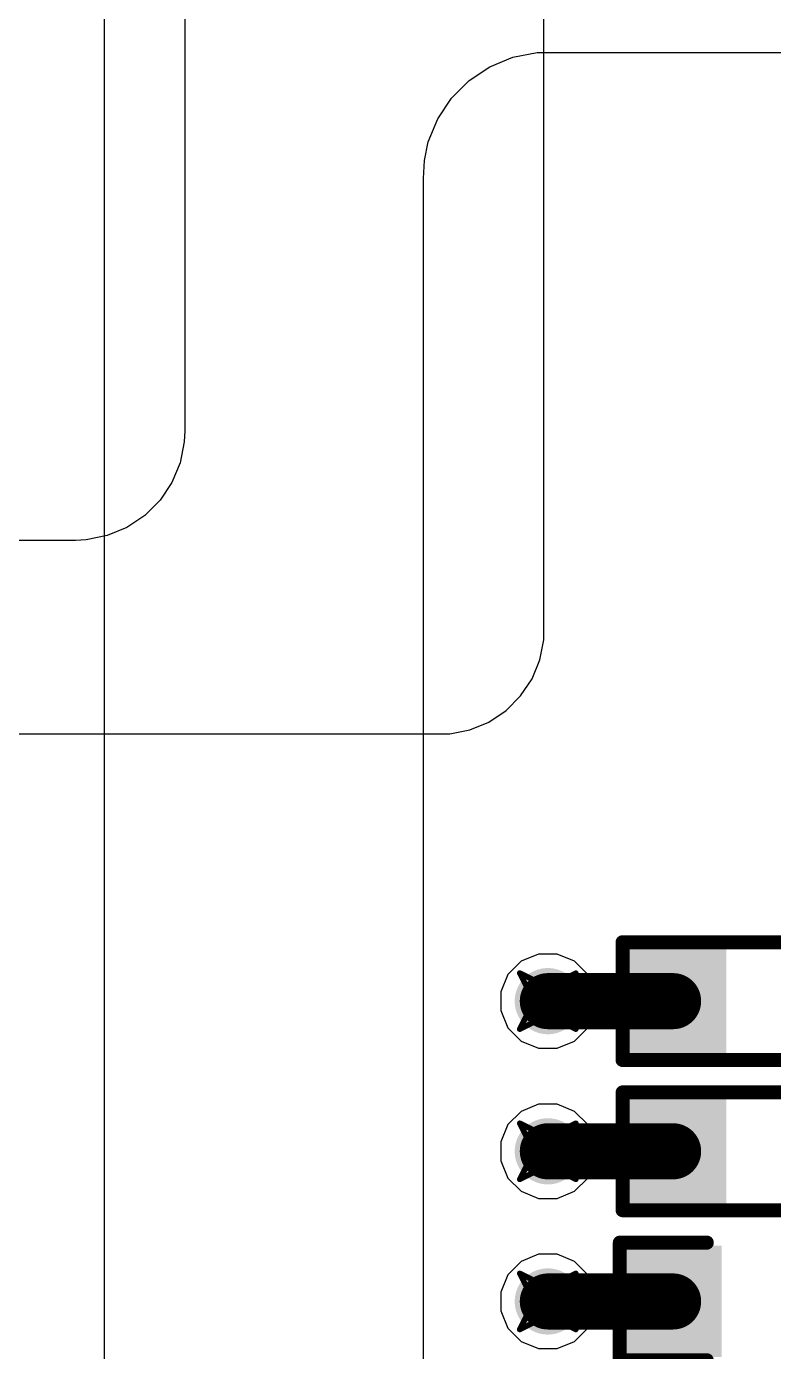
# Model space of a CAD drawing. Header units: inches. Extents: x -2 to 5376, y -4 to 5426.
# Drawn here: x 64.23 to 70.99, y 32.43 to 44.43 of the extents above; entities that cross this region are included whole.
import ezdxf

# ---------------------------------------------------------------- set-up
doc = ezdxf.new("R2010")
doc.units = ezdxf.units.IN
for name, color, linetype in [('Bottom Layer', 5, 'Continuous'), ('Drill Drawing', 1, 'Continuous'), ('Layer 1', 16, 'Continuous'), ('Layer 2', 76, 'Continuous'), ('Top Layer', 1, 'Continuous'), ('Top Overlay', 2, 'Continuous'), ('Top Paste', 8, 'Continuous'), ('Top Solder', 216, 'Continuous'), ('Via Holes', 16, 'Continuous')]:
    doc.layers.add(name, color=color, linetype=linetype)

# ---------------------------------------------------------------- blocks, each defined once
blk = doc.blocks.new('R___0603_232')
at = {"layer": 'Top Layer'}
for points in [[(-0.381, 0.4445), (-0.381, -0.4445), (-1.143, -0.4445), (-1.143, 0.4445)], [(1.143, 0.4445), (1.143, -0.4445), (0.381, -0.4445), (0.381, 0.4445)]]:
    blk.add_hatch(color=1, dxfattribs=at).paths.add_polyline_path(points)
at = {"layer": 'Top Paste'}
for points in [[(-0.381, 0.4445), (-0.381, -0.4445), (-1.143, -0.4445), (-1.143, 0.4445)], [(1.143, 0.4445), (1.143, -0.4445), (0.381, -0.4445), (0.381, 0.4445)]]:
    blk.add_hatch(color=8, dxfattribs=at).paths.add_polyline_path(points)
at = {"layer": 'Top Solder'}
for points in [[(-0.2794, 0.5461), (-0.2794, -0.5461), (-1.2446, -0.5461), (-1.2446, 0.5461)], [(1.2446, 0.5461), (1.2446, -0.5461), (0.2794, -0.5461), (0.2794, 0.5461)]]:
    blk.add_hatch(color=216, dxfattribs=at).paths.add_polyline_path(points)
at = {"layer": 'Top Overlay'}
for points in [[(-1.2192, -0.5334, 0.127, 0.127, 0), (-1.2192, 0.5334, 0.127, 0.127, 0)], [(-1.2192, 0.5334, 0.127, 0.127, 0), (1.2192, 0.5334, 0.127, 0.127, 0)], [(1.2192, -0.5334, 0.127, 0.127, 0), (1.2192, 0.5334, 0.127, 0.127, 0)], [(-1.2192, -0.5334, 0.127, 0.127, 0), (1.2192, -0.5334, 0.127, 0.127, 0)]]:
    blk.add_lwpolyline(points, format="xyseb", dxfattribs=at)
for points in [[(-1.25095, 0.5334, 0.0635, 0.0635, 1), (-1.18745, 0.5334, 0.0635, 0.0635, 1)], [(-1.25095, 0.5334, 0.0635, 0.0635, 1), (-1.18745, 0.5334, 0.0635, 0.0635, 1)], [(1.18745, 0.5334, 0.0635, 0.0635, 1), (1.25095, 0.5334, 0.0635, 0.0635, 1)], [(1.18745, 0.5334, 0.0635, 0.0635, 1), (1.25095, 0.5334, 0.0635, 0.0635, 1)], [(-1.25095, -0.5334, 0.0635, 0.0635, 1), (-1.18745, -0.5334, 0.0635, 0.0635, 1)], [(-1.25095, -0.5334, 0.0635, 0.0635, 1), (-1.18745, -0.5334, 0.0635, 0.0635, 1)], [(1.18745, -0.5334, 0.0635, 0.0635, 1), (1.25095, -0.5334, 0.0635, 0.0635, 1)], [(1.18745, -0.5334, 0.0635, 0.0635, 1), (1.25095, -0.5334, 0.0635, 0.0635, 1)]]:
    blk.add_lwpolyline(points, format="xyseb", close=True, dxfattribs=at)
blk = doc.blocks.new('R___0603_233')
at = {"layer": 'Top Layer'}
for points in [[(-0.381, 0.4445), (-0.381, -0.4445), (-1.143, -0.4445), (-1.143, 0.4445)], [(1.143, 0.4445), (1.143, -0.4445), (0.381, -0.4445), (0.381, 0.4445)]]:
    blk.add_hatch(color=1, dxfattribs=at).paths.add_polyline_path(points)
at = {"layer": 'Top Paste'}
for points in [[(-0.381, 0.4445), (-0.381, -0.4445), (-1.143, -0.4445), (-1.143, 0.4445)], [(1.143, 0.4445), (1.143, -0.4445), (0.381, -0.4445), (0.381, 0.4445)]]:
    blk.add_hatch(color=8, dxfattribs=at).paths.add_polyline_path(points)
at = {"layer": 'Top Solder'}
for points in [[(-0.2794, 0.5461), (-0.2794, -0.5461), (-1.2446, -0.5461), (-1.2446, 0.5461)], [(1.2446, 0.5461), (1.2446, -0.5461), (0.2794, -0.5461), (0.2794, 0.5461)]]:
    blk.add_hatch(color=216, dxfattribs=at).paths.add_polyline_path(points)
at = {"layer": 'Top Overlay'}
for points in [[(-1.2192, -0.5334, 0.127, 0.127, 0), (-1.2192, 0.5334, 0.127, 0.127, 0)], [(-1.2192, 0.5334, 0.127, 0.127, 0), (1.2192, 0.5334, 0.127, 0.127, 0)], [(1.2192, -0.5334, 0.127, 0.127, 0), (1.2192, 0.5334, 0.127, 0.127, 0)], [(-1.2192, -0.5334, 0.127, 0.127, 0), (1.2192, -0.5334, 0.127, 0.127, 0)]]:
    blk.add_lwpolyline(points, format="xyseb", dxfattribs=at)
for points in [[(-1.25095, 0.5334, 0.0635, 0.0635, 1), (-1.18745, 0.5334, 0.0635, 0.0635, 1)], [(-1.25095, 0.5334, 0.0635, 0.0635, 1), (-1.18745, 0.5334, 0.0635, 0.0635, 1)], [(1.18745, 0.5334, 0.0635, 0.0635, 1), (1.25095, 0.5334, 0.0635, 0.0635, 1)], [(1.18745, 0.5334, 0.0635, 0.0635, 1), (1.25095, 0.5334, 0.0635, 0.0635, 1)], [(-1.25095, -0.5334, 0.0635, 0.0635, 1), (-1.18745, -0.5334, 0.0635, 0.0635, 1)], [(-1.25095, -0.5334, 0.0635, 0.0635, 1), (-1.18745, -0.5334, 0.0635, 0.0635, 1)], [(1.18745, -0.5334, 0.0635, 0.0635, 1), (1.25095, -0.5334, 0.0635, 0.0635, 1)], [(1.18745, -0.5334, 0.0635, 0.0635, 1), (1.25095, -0.5334, 0.0635, 0.0635, 1)]]:
    blk.add_lwpolyline(points, format="xyseb", close=True, dxfattribs=at)
blk = doc.blocks.new('C___0603_330')
at = {"layer": 'Top Layer'}
for points in [[(-0.381, 0.445), (-0.381, -0.445), (-1.143, -0.445), (-1.143, 0.445)], [(1.143, 0.445), (1.143, -0.445), (0.381, -0.445), (0.381, 0.445)]]:
    blk.add_hatch(color=1, dxfattribs=at).paths.add_polyline_path(points)
at = {"layer": 'Top Paste'}
for points in [[(-0.381, 0.445), (-0.381, -0.445), (-1.143, -0.445), (-1.143, 0.445)], [(1.143, 0.445), (1.143, -0.445), (0.381, -0.445), (0.381, 0.445)]]:
    blk.add_hatch(color=8, dxfattribs=at).paths.add_polyline_path(points)
at = {"layer": 'Top Solder'}
for points in [[(-0.321, 0.504), (-0.321, -0.504), (-1.203, -0.504), (-1.203, 0.504)], [(1.203, 0.504), (1.203, -0.504), (0.321, -0.504), (0.321, 0.504)]]:
    blk.add_hatch(color=216, dxfattribs=at).paths.add_polyline_path(points)
at = {"layer": 'Top Overlay'}
for points in [[(-1.245, -0.533, 0.127, 0.127, 0), (-1.245, 0.533, 0.127, 0.127, 0)], [(-1.245, 0.533, 0.127, 0.127, 0), (-0.457, 0.533, 0.127, 0.127, 0)], [(0.457, 0.533, 0.127, 0.127, 0), (1.245, 0.533, 0.127, 0.127, 0)], [(1.245, -0.533, 0.127, 0.127, 0), (1.245, 0.533, 0.127, 0.127, 0)], [(-1.245, -0.533, 0.127, 0.127, 0), (-0.457, -0.533, 0.127, 0.127, 0)], [(0.457, -0.533, 0.127, 0.127, 0), (1.245, -0.533, 0.127, 0.127, 0)]]:
    blk.add_lwpolyline(points, format="xyseb", dxfattribs=at)
for points in [[(-1.276, 0.533, 0.0635, 0.0635, 1), (-1.213, 0.533, 0.0635, 0.0635, 1)], [(-1.276, 0.533, 0.0635, 0.0635, 1), (-1.213, 0.533, 0.0635, 0.0635, 1)], [(-0.489, 0.533, 0.0635, 0.0635, 1), (-0.425, 0.533, 0.0635, 0.0635, 1)], [(0.425, 0.533, 0.0635, 0.0635, 1), (0.489, 0.533, 0.0635, 0.0635, 1)], [(1.213, 0.533, 0.0635, 0.0635, 1), (1.276, 0.533, 0.0635, 0.0635, 1)], [(1.213, 0.533, 0.0635, 0.0635, 1), (1.276, 0.533, 0.0635, 0.0635, 1)], [(-1.276, -0.533, 0.0635, 0.0635, 1), (-1.213, -0.533, 0.0635, 0.0635, 1)], [(-1.276, -0.533, 0.0635, 0.0635, 1), (-1.213, -0.533, 0.0635, 0.0635, 1)], [(-0.489, -0.533, 0.0635, 0.0635, 1), (-0.425, -0.533, 0.0635, 0.0635, 1)], [(0.425, -0.533, 0.0635, 0.0635, 1), (0.489, -0.533, 0.0635, 0.0635, 1)], [(1.213, -0.533, 0.0635, 0.0635, 1), (1.276, -0.533, 0.0635, 0.0635, 1)], [(1.213, -0.533, 0.0635, 0.0635, 1), (1.276, -0.533, 0.0635, 0.0635, 1)]]:
    blk.add_lwpolyline(points, format="xyseb", close=True, dxfattribs=at)

msp = doc.modelspace()

# ---------------------------------------------------------------- hatches: boundary and pattern name
at = {"layer": 'Bottom Layer'}
h = msp.add_hatch(color=5, dxfattribs=at)
edge = h.paths.add_edge_path()
edge.add_arc((68.945, 35.603), 0.3, 0, 360)
h = msp.add_hatch(color=5, dxfattribs=at)
edge = h.paths.add_edge_path()
edge.add_arc((68.945, 34.243), 0.3, 0, 360)
h = msp.add_hatch(color=5, dxfattribs=at)
edge = h.paths.add_edge_path()
edge.add_arc((68.945, 32.883), 0.3, 0, 360)
at = {"layer": 'Layer 1'}
h = msp.add_hatch(color=16, dxfattribs=at)
edge = h.paths.add_edge_path()
edge.add_arc((68.945, 35.603), 0.3, 0, 360)
h = msp.add_hatch(color=16, dxfattribs=at)
edge = h.paths.add_edge_path()
edge.add_arc((68.945, 34.243), 0.3, 0, 360)
h = msp.add_hatch(color=16, dxfattribs=at)
edge = h.paths.add_edge_path()
edge.add_arc((68.945, 32.883), 0.3, 0, 360)
at = {"layer": 'Layer 2'}
h = msp.add_hatch(color=76, dxfattribs=at)
edge = h.paths.add_edge_path()
edge.add_arc((68.945, 35.603), 0.3, 0, 360)
h = msp.add_hatch(color=76, dxfattribs=at)
edge = h.paths.add_edge_path()
edge.add_arc((68.945, 34.243), 0.3, 0, 360)
h = msp.add_hatch(color=76, dxfattribs=at)
edge = h.paths.add_edge_path()
edge.add_arc((68.945, 32.883), 0.3, 0, 360)
at = {"layer": 'Top Layer'}
h = msp.add_hatch(color=1, dxfattribs=at)
edge = h.paths.add_edge_path()
edge.add_arc((68.945, 35.603), 0.3, 0, 360)
h = msp.add_hatch(color=1, dxfattribs=at)
edge = h.paths.add_edge_path()
edge.add_arc((68.945, 34.243), 0.3, 0, 360)
h = msp.add_hatch(color=1, dxfattribs=at)
edge = h.paths.add_edge_path()
edge.add_arc((68.945, 32.883), 0.3, 0, 360)
at = {"layer": 'Via Holes'}
h = msp.add_hatch(color=7, dxfattribs=at)
edge = h.paths.add_edge_path()
edge.add_arc((68.945, 35.603), 0.15, 0, 360)
h = msp.add_hatch(color=7, dxfattribs=at)
edge = h.paths.add_edge_path()
edge.add_arc((68.945, 34.243), 0.15, 0, 360)
h = msp.add_hatch(color=7, dxfattribs=at)
edge = h.paths.add_edge_path()
edge.add_arc((68.945, 32.883), 0.15, 0, 360)

# ---------------------------------------------------------------- linework, layer by layer
at = {"layer": 'Bottom Layer'}
for p, q in [((68.91, 38.97), (68.91, 62.98)), ((65.659, 57.074), (65.659, 40.767)), ((65.659, 40.767), (65.654, 40.67)), ((65.654, 40.67), (65.616, 40.479)), ((65.616, 40.479), (65.542, 40.3)), ((65.542, 40.3), (65.434, 40.139)), ((65.434, 40.139), (65.297, 40.001)), ((65.297, 40.001), (65.135, 39.893)), ((65.135, 39.893), (64.956, 39.819)), ((64.668, 39.776), (53.826, 39.776)), ((64.765, 39.781), (64.668, 39.776)), ((64.668, 39.776), (64.668, 39.776)), ((64.956, 39.819), (64.765, 39.781)), ((68.91, 38.877), (68.91, 38.97)), ((68.91, 38.97), (68.91, 38.97)), ((68.874, 38.694), (68.91, 38.877)), ((68.802, 38.522), (68.874, 38.694)), ((68.699, 38.367), (68.802, 38.522)), ((68.567, 38.235), (68.699, 38.367)), ((68.412, 38.131), (68.567, 38.235)), ((68.057, 38.024), (68.24, 38.06)), ((68.24, 38.06), (68.412, 38.131)), ((34.813, 38.024), (67.964, 38.024)), ((67.964, 38.024), (68.057, 38.024))]:
    msp.add_line(p, q, dxfattribs=at)
at = {"layer": 'Drill Drawing'}
for points in [[(68.691, 35.857, 0.0508, 0.0508, 0), (68.945, 35.73, 0.0508, 0.0508, 0)], [(68.691, 35.857, 0.0508, 0.0508, 0), (68.818, 35.603, 0.0508, 0.0508, 0)], [(68.945, 35.73, 0.0508, 0.0508, 0), (69.199, 35.857, 0.0508, 0.0508, 0)], [(69.072, 35.603, 0.0508, 0.0508, 0), (69.199, 35.857, 0.0508, 0.0508, 0)], [(68.792, 35.756, 0.0508, 0.0508, 0), (68.945, 35.679, 0.0508, 0.0508, 0)], [(68.792, 35.756, 0.0508, 0.0508, 0), (68.868, 35.603, 0.0508, 0.0508, 0)], [(68.945, 35.679, 0.0508, 0.0508, 0), (69.097, 35.756, 0.0508, 0.0508, 0)], [(69.021, 35.603, 0.0508, 0.0508, 0), (69.097, 35.756, 0.0508, 0.0508, 0)], [(68.691, 35.349, 0.0508, 0.0508, 0), (68.818, 35.603, 0.0508, 0.0508, 0)], [(68.792, 35.451, 0.0508, 0.0508, 0), (68.868, 35.603, 0.0508, 0.0508, 0)], [(68.792, 35.451, 0.0508, 0.0508, 0), (68.945, 35.527, 0.0508, 0.0508, 0)], [(68.945, 35.527, 0.0508, 0.0508, 0), (69.097, 35.451, 0.0508, 0.0508, 0)], [(69.021, 35.603, 0.0508, 0.0508, 0), (69.097, 35.451, 0.0508, 0.0508, 0)], [(69.072, 35.603, 0.0508, 0.0508, 0), (69.199, 35.349, 0.0508, 0.0508, 0)], [(68.691, 35.349, 0.0508, 0.0508, 0), (68.945, 35.476, 0.0508, 0.0508, 0)], [(68.945, 35.476, 0.0508, 0.0508, 0), (69.199, 35.349, 0.0508, 0.0508, 0)], [(68.691, 34.497, 0.0508, 0.0508, 0), (68.945, 34.37, 0.0508, 0.0508, 0)], [(68.691, 34.497, 0.0508, 0.0508, 0), (68.818, 34.243, 0.0508, 0.0508, 0)], [(68.945, 34.37, 0.0508, 0.0508, 0), (69.199, 34.497, 0.0508, 0.0508, 0)], [(69.072, 34.243, 0.0508, 0.0508, 0), (69.199, 34.497, 0.0508, 0.0508, 0)], [(68.792, 34.396, 0.0508, 0.0508, 0), (68.945, 34.32, 0.0508, 0.0508, 0)], [(68.792, 34.396, 0.0508, 0.0508, 0), (68.868, 34.243, 0.0508, 0.0508, 0)], [(68.945, 34.32, 0.0508, 0.0508, 0), (69.097, 34.396, 0.0508, 0.0508, 0)], [(69.021, 34.243, 0.0508, 0.0508, 0), (69.097, 34.396, 0.0508, 0.0508, 0)], [(68.691, 33.989, 0.0508, 0.0508, 0), (68.818, 34.243, 0.0508, 0.0508, 0)], [(68.792, 34.091, 0.0508, 0.0508, 0), (68.868, 34.243, 0.0508, 0.0508, 0)], [(69.021, 34.243, 0.0508, 0.0508, 0), (69.097, 34.091, 0.0508, 0.0508, 0)], [(69.072, 34.243, 0.0508, 0.0508, 0), (69.199, 33.989, 0.0508, 0.0508, 0)], [(68.691, 33.989, 0.0508, 0.0508, 0), (68.945, 34.116, 0.0508, 0.0508, 0)], [(68.792, 34.091, 0.0508, 0.0508, 0), (68.945, 34.167, 0.0508, 0.0508, 0)], [(68.945, 34.167, 0.0508, 0.0508, 0), (69.097, 34.091, 0.0508, 0.0508, 0)], [(68.945, 34.116, 0.0508, 0.0508, 0), (69.199, 33.989, 0.0508, 0.0508, 0)], [(68.691, 33.137, 0.0508, 0.0508, 0), (68.945, 33.01, 0.0508, 0.0508, 0)], [(68.691, 33.137, 0.0508, 0.0508, 0), (68.818, 32.883, 0.0508, 0.0508, 0)], [(68.945, 33.01, 0.0508, 0.0508, 0), (69.199, 33.137, 0.0508, 0.0508, 0)], [(69.072, 32.883, 0.0508, 0.0508, 0), (69.199, 33.137, 0.0508, 0.0508, 0)], [(68.792, 33.036, 0.0508, 0.0508, 0), (68.945, 32.959, 0.0508, 0.0508, 0)], [(68.792, 33.036, 0.0508, 0.0508, 0), (68.868, 32.883, 0.0508, 0.0508, 0)], [(68.945, 32.959, 0.0508, 0.0508, 0), (69.097, 33.036, 0.0508, 0.0508, 0)], [(69.021, 32.883, 0.0508, 0.0508, 0), (69.097, 33.036, 0.0508, 0.0508, 0)], [(68.691, 32.629, 0.0508, 0.0508, 0), (68.818, 32.883, 0.0508, 0.0508, 0)], [(68.792, 32.731, 0.0508, 0.0508, 0), (68.868, 32.883, 0.0508, 0.0508, 0)], [(69.021, 32.883, 0.0508, 0.0508, 0), (69.097, 32.731, 0.0508, 0.0508, 0)], [(69.072, 32.883, 0.0508, 0.0508, 0), (69.199, 32.629, 0.0508, 0.0508, 0)], [(68.691, 32.629, 0.0508, 0.0508, 0), (68.945, 32.756, 0.0508, 0.0508, 0)], [(68.792, 32.731, 0.0508, 0.0508, 0), (68.945, 32.807, 0.0508, 0.0508, 0)], [(68.945, 32.807, 0.0508, 0.0508, 0), (69.097, 32.731, 0.0508, 0.0508, 0)], [(68.945, 32.756, 0.0508, 0.0508, 0), (69.199, 32.629, 0.0508, 0.0508, 0)]]:
    msp.add_lwpolyline(points, format="xyseb", dxfattribs=at)
for points in [[(68.678, 35.857, 0.0254, 0.0254, 1), (68.703, 35.857, 0.0254, 0.0254, 1)], [(68.678, 35.857, 0.0254, 0.0254, 1), (68.703, 35.857, 0.0254, 0.0254, 1)], [(69.186, 35.857, 0.0254, 0.0254, 1), (69.211, 35.857, 0.0254, 0.0254, 1)], [(69.186, 35.857, 0.0254, 0.0254, 1), (69.211, 35.857, 0.0254, 0.0254, 1)], [(68.779, 35.756, 0.0254, 0.0254, 1), (68.805, 35.756, 0.0254, 0.0254, 1)], [(68.779, 35.756, 0.0254, 0.0254, 1), (68.805, 35.756, 0.0254, 0.0254, 1)], [(69.084, 35.756, 0.0254, 0.0254, 1), (69.11, 35.756, 0.0254, 0.0254, 1)], [(69.084, 35.756, 0.0254, 0.0254, 1), (69.11, 35.756, 0.0254, 0.0254, 1)], [(68.932, 35.73, 0.0254, 0.0254, 1), (68.957, 35.73, 0.0254, 0.0254, 1)], [(68.932, 35.73, 0.0254, 0.0254, 1), (68.957, 35.73, 0.0254, 0.0254, 1)], [(68.932, 35.679, 0.0254, 0.0254, 1), (68.957, 35.679, 0.0254, 0.0254, 1)], [(68.932, 35.679, 0.0254, 0.0254, 1), (68.957, 35.679, 0.0254, 0.0254, 1)], [(68.805, 35.603, 0.0254, 0.0254, 1), (68.83, 35.603, 0.0254, 0.0254, 1)], [(68.805, 35.603, 0.0254, 0.0254, 1), (68.83, 35.603, 0.0254, 0.0254, 1)], [(68.856, 35.603, 0.0254, 0.0254, 1), (68.881, 35.603, 0.0254, 0.0254, 1)], [(68.856, 35.603, 0.0254, 0.0254, 1), (68.881, 35.603, 0.0254, 0.0254, 1)], [(68.932, 35.527, 0.0254, 0.0254, 1), (68.957, 35.527, 0.0254, 0.0254, 1)], [(68.932, 35.527, 0.0254, 0.0254, 1), (68.957, 35.527, 0.0254, 0.0254, 1)], [(69.008, 35.603, 0.0254, 0.0254, 1), (69.033, 35.603, 0.0254, 0.0254, 1)], [(69.008, 35.603, 0.0254, 0.0254, 1), (69.033, 35.603, 0.0254, 0.0254, 1)], [(69.059, 35.603, 0.0254, 0.0254, 1), (69.084, 35.603, 0.0254, 0.0254, 1)], [(69.059, 35.603, 0.0254, 0.0254, 1), (69.084, 35.603, 0.0254, 0.0254, 1)], [(68.779, 35.451, 0.0254, 0.0254, 1), (68.805, 35.451, 0.0254, 0.0254, 1)], [(68.779, 35.451, 0.0254, 0.0254, 1), (68.805, 35.451, 0.0254, 0.0254, 1)], [(68.932, 35.476, 0.0254, 0.0254, 1), (68.957, 35.476, 0.0254, 0.0254, 1)], [(68.932, 35.476, 0.0254, 0.0254, 1), (68.957, 35.476, 0.0254, 0.0254, 1)], [(69.084, 35.451, 0.0254, 0.0254, 1), (69.11, 35.451, 0.0254, 0.0254, 1)], [(69.084, 35.451, 0.0254, 0.0254, 1), (69.11, 35.451, 0.0254, 0.0254, 1)], [(68.678, 35.349, 0.0254, 0.0254, 1), (68.703, 35.349, 0.0254, 0.0254, 1)], [(68.678, 35.349, 0.0254, 0.0254, 1), (68.703, 35.349, 0.0254, 0.0254, 1)], [(69.186, 35.349, 0.0254, 0.0254, 1), (69.211, 35.349, 0.0254, 0.0254, 1)], [(69.186, 35.349, 0.0254, 0.0254, 1), (69.211, 35.349, 0.0254, 0.0254, 1)], [(68.678, 34.497, 0.0254, 0.0254, 1), (68.703, 34.497, 0.0254, 0.0254, 1)], [(68.678, 34.497, 0.0254, 0.0254, 1), (68.703, 34.497, 0.0254, 0.0254, 1)], [(69.186, 34.497, 0.0254, 0.0254, 1), (69.211, 34.497, 0.0254, 0.0254, 1)], [(69.186, 34.497, 0.0254, 0.0254, 1), (69.211, 34.497, 0.0254, 0.0254, 1)], [(68.779, 34.396, 0.0254, 0.0254, 1), (68.805, 34.396, 0.0254, 0.0254, 1)], [(68.779, 34.396, 0.0254, 0.0254, 1), (68.805, 34.396, 0.0254, 0.0254, 1)], [(68.932, 34.37, 0.0254, 0.0254, 1), (68.957, 34.37, 0.0254, 0.0254, 1)], [(68.932, 34.37, 0.0254, 0.0254, 1), (68.957, 34.37, 0.0254, 0.0254, 1)], [(68.932, 34.32, 0.0254, 0.0254, 1), (68.957, 34.32, 0.0254, 0.0254, 1)], [(68.932, 34.32, 0.0254, 0.0254, 1), (68.957, 34.32, 0.0254, 0.0254, 1)], [(69.084, 34.396, 0.0254, 0.0254, 1), (69.11, 34.396, 0.0254, 0.0254, 1)], [(69.084, 34.396, 0.0254, 0.0254, 1), (69.11, 34.396, 0.0254, 0.0254, 1)], [(68.805, 34.243, 0.0254, 0.0254, 1), (68.83, 34.243, 0.0254, 0.0254, 1)], [(68.805, 34.243, 0.0254, 0.0254, 1), (68.83, 34.243, 0.0254, 0.0254, 1)], [(68.856, 34.243, 0.0254, 0.0254, 1), (68.881, 34.243, 0.0254, 0.0254, 1)], [(68.856, 34.243, 0.0254, 0.0254, 1), (68.881, 34.243, 0.0254, 0.0254, 1)], [(69.008, 34.243, 0.0254, 0.0254, 1), (69.033, 34.243, 0.0254, 0.0254, 1)], [(69.008, 34.243, 0.0254, 0.0254, 1), (69.033, 34.243, 0.0254, 0.0254, 1)], [(69.059, 34.243, 0.0254, 0.0254, 1), (69.084, 34.243, 0.0254, 0.0254, 1)], [(69.059, 34.243, 0.0254, 0.0254, 1), (69.084, 34.243, 0.0254, 0.0254, 1)], [(68.779, 34.091, 0.0254, 0.0254, 1), (68.805, 34.091, 0.0254, 0.0254, 1)], [(68.779, 34.091, 0.0254, 0.0254, 1), (68.805, 34.091, 0.0254, 0.0254, 1)], [(68.932, 34.167, 0.0254, 0.0254, 1), (68.957, 34.167, 0.0254, 0.0254, 1)], [(68.932, 34.167, 0.0254, 0.0254, 1), (68.957, 34.167, 0.0254, 0.0254, 1)], [(68.932, 34.116, 0.0254, 0.0254, 1), (68.957, 34.116, 0.0254, 0.0254, 1)], [(68.932, 34.116, 0.0254, 0.0254, 1), (68.957, 34.116, 0.0254, 0.0254, 1)], [(69.084, 34.091, 0.0254, 0.0254, 1), (69.11, 34.091, 0.0254, 0.0254, 1)], [(69.084, 34.091, 0.0254, 0.0254, 1), (69.11, 34.091, 0.0254, 0.0254, 1)], [(68.678, 33.989, 0.0254, 0.0254, 1), (68.703, 33.989, 0.0254, 0.0254, 1)], [(68.678, 33.989, 0.0254, 0.0254, 1), (68.703, 33.989, 0.0254, 0.0254, 1)], [(69.186, 33.989, 0.0254, 0.0254, 1), (69.211, 33.989, 0.0254, 0.0254, 1)], [(69.186, 33.989, 0.0254, 0.0254, 1), (69.211, 33.989, 0.0254, 0.0254, 1)], [(68.678, 33.137, 0.0254, 0.0254, 1), (68.703, 33.137, 0.0254, 0.0254, 1)], [(68.678, 33.137, 0.0254, 0.0254, 1), (68.703, 33.137, 0.0254, 0.0254, 1)], [(69.186, 33.137, 0.0254, 0.0254, 1), (69.211, 33.137, 0.0254, 0.0254, 1)], [(69.186, 33.137, 0.0254, 0.0254, 1), (69.211, 33.137, 0.0254, 0.0254, 1)], [(68.779, 33.036, 0.0254, 0.0254, 1), (68.805, 33.036, 0.0254, 0.0254, 1)], [(68.779, 33.036, 0.0254, 0.0254, 1), (68.805, 33.036, 0.0254, 0.0254, 1)], [(68.932, 33.01, 0.0254, 0.0254, 1), (68.957, 33.01, 0.0254, 0.0254, 1)], [(68.932, 33.01, 0.0254, 0.0254, 1), (68.957, 33.01, 0.0254, 0.0254, 1)], [(69.084, 33.036, 0.0254, 0.0254, 1), (69.11, 33.036, 0.0254, 0.0254, 1)], [(69.084, 33.036, 0.0254, 0.0254, 1), (69.11, 33.036, 0.0254, 0.0254, 1)], [(68.805, 32.883, 0.0254, 0.0254, 1), (68.83, 32.883, 0.0254, 0.0254, 1)], [(68.805, 32.883, 0.0254, 0.0254, 1), (68.83, 32.883, 0.0254, 0.0254, 1)], [(68.856, 32.883, 0.0254, 0.0254, 1), (68.881, 32.883, 0.0254, 0.0254, 1)], [(68.856, 32.883, 0.0254, 0.0254, 1), (68.881, 32.883, 0.0254, 0.0254, 1)], [(68.932, 32.959, 0.0254, 0.0254, 1), (68.957, 32.959, 0.0254, 0.0254, 1)], [(68.932, 32.959, 0.0254, 0.0254, 1), (68.957, 32.959, 0.0254, 0.0254, 1)], [(69.008, 32.883, 0.0254, 0.0254, 1), (69.033, 32.883, 0.0254, 0.0254, 1)], [(69.008, 32.883, 0.0254, 0.0254, 1), (69.033, 32.883, 0.0254, 0.0254, 1)], [(69.059, 32.883, 0.0254, 0.0254, 1), (69.084, 32.883, 0.0254, 0.0254, 1)], [(69.059, 32.883, 0.0254, 0.0254, 1), (69.084, 32.883, 0.0254, 0.0254, 1)], [(68.932, 32.807, 0.0254, 0.0254, 1), (68.957, 32.807, 0.0254, 0.0254, 1)], [(68.932, 32.807, 0.0254, 0.0254, 1), (68.957, 32.807, 0.0254, 0.0254, 1)], [(68.932, 32.756, 0.0254, 0.0254, 1), (68.957, 32.756, 0.0254, 0.0254, 1)], [(68.932, 32.756, 0.0254, 0.0254, 1), (68.957, 32.756, 0.0254, 0.0254, 1)], [(68.678, 32.629, 0.0254, 0.0254, 1), (68.703, 32.629, 0.0254, 0.0254, 1)], [(68.678, 32.629, 0.0254, 0.0254, 1), (68.703, 32.629, 0.0254, 0.0254, 1)], [(68.779, 32.731, 0.0254, 0.0254, 1), (68.805, 32.731, 0.0254, 0.0254, 1)], [(68.779, 32.731, 0.0254, 0.0254, 1), (68.805, 32.731, 0.0254, 0.0254, 1)], [(69.084, 32.731, 0.0254, 0.0254, 1), (69.11, 32.731, 0.0254, 0.0254, 1)], [(69.084, 32.731, 0.0254, 0.0254, 1), (69.11, 32.731, 0.0254, 0.0254, 1)], [(69.186, 32.629, 0.0254, 0.0254, 1), (69.211, 32.629, 0.0254, 0.0254, 1)], [(69.186, 32.629, 0.0254, 0.0254, 1), (69.211, 32.629, 0.0254, 0.0254, 1)]]:
    msp.add_lwpolyline(points, format="xyseb", close=True, dxfattribs=at)
at = {"layer": 'Layer 2'}
for p, q in [((64.929, 48.964), (64.929, 27.943)), ((68.628, 44.152), (68.848, 44.196)), ((68.848, 44.196), (68.961, 44.196)), ((68.961, 44.196), (79.888, 44.196)), ((68.232, 43.941), (68.42, 44.066)), ((68.42, 44.066), (68.628, 44.152)), ((68.073, 43.782), (68.232, 43.941)), ((67.948, 43.594), (68.073, 43.782)), ((67.862, 43.386), (67.948, 43.594)), ((67.829, 43.218), (67.862, 43.386)), ((67.818, 43.053), (67.829, 43.218)), ((67.818, 29.595), (67.818, 43.053)), ((67.818, 43.053), (67.818, 43.053)), ((67.818, 43.053), (67.818, 43.053)), ((68.86, 36.03), (68.703, 35.965)), ((69.029, 36.03), (68.86, 36.03)), ((69.186, 35.965), (69.029, 36.03)), ((68.703, 35.965), (68.583, 35.845)), ((69.307, 35.845), (69.186, 35.965)), ((68.583, 35.845), (68.518, 35.688)), ((69.372, 35.688), (69.307, 35.845)), ((68.518, 35.688), (68.518, 35.518)), ((69.372, 35.518), (69.372, 35.688)), ((68.518, 35.518), (68.583, 35.361)), ((69.307, 35.361), (69.372, 35.518)), ((68.583, 35.361), (68.703, 35.241)), ((69.186, 35.241), (69.307, 35.361)), ((68.703, 35.241), (68.86, 35.176)), ((68.86, 35.176), (69.029, 35.176)), ((69.029, 35.176), (69.186, 35.241)), ((68.703, 34.605), (68.583, 34.485)), ((68.86, 34.67), (68.703, 34.605)), ((69.029, 34.67), (68.86, 34.67)), ((69.186, 34.605), (69.029, 34.67)), ((69.307, 34.485), (69.186, 34.605)), ((68.583, 34.485), (68.518, 34.328)), ((69.372, 34.328), (69.307, 34.485)), ((68.518, 34.328), (68.518, 34.158)), ((69.372, 34.158), (69.372, 34.328)), ((68.518, 34.158), (68.583, 34.001)), ((69.307, 34.001), (69.372, 34.158)), ((68.583, 34.001), (68.703, 33.881)), ((69.186, 33.881), (69.307, 34.001)), ((68.703, 33.881), (68.86, 33.816)), ((69.029, 33.816), (69.186, 33.881)), ((68.86, 33.816), (69.029, 33.816)), ((68.703, 33.245), (68.583, 33.125)), ((68.86, 33.31), (68.703, 33.245)), ((69.029, 33.31), (68.86, 33.31)), ((69.186, 33.245), (69.029, 33.31)), ((69.307, 33.125), (69.186, 33.245)), ((68.583, 33.125), (68.518, 32.968)), ((69.372, 32.968), (69.307, 33.125)), ((68.518, 32.968), (68.518, 32.798)), ((69.372, 32.798), (69.372, 32.968)), ((68.518, 32.798), (68.583, 32.641)), ((69.307, 32.641), (69.372, 32.798)), ((68.583, 32.641), (68.703, 32.521)), ((69.186, 32.521), (69.307, 32.641)), ((68.703, 32.521), (68.86, 32.456)), ((68.86, 32.456), (69.029, 32.456)), ((69.029, 32.456), (69.186, 32.521))]:
    msp.add_line(p, q, dxfattribs=at)
at = {"layer": 'Top Layer'}
for points in [[(68.945, 35.603, 0.508, 0.508, 0), (70.079, 35.603, 0.508, 0.508, 0)], [(68.945, 34.243, 0.508, 0.508, 0), (70.079, 34.243, 0.508, 0.508, 0)], [(68.945, 32.883, 0.508, 0.508, 0), (70.079, 32.883, 0.508, 0.508, 0)]]:
    msp.add_lwpolyline(points, format="xyseb", dxfattribs=at)
for points in [[(68.818, 35.603, 0.254, 0.254, 1), (69.072, 35.603, 0.254, 0.254, 1)], [(69.952, 35.603, 0.254, 0.254, 1), (70.206, 35.603, 0.254, 0.254, 1)], [(68.818, 34.243, 0.254, 0.254, 1), (69.072, 34.243, 0.254, 0.254, 1)], [(69.952, 34.243, 0.254, 0.254, 1), (70.206, 34.243, 0.254, 0.254, 1)], [(68.818, 32.883, 0.254, 0.254, 1), (69.072, 32.883, 0.254, 0.254, 1)], [(69.952, 32.883, 0.254, 0.254, 1), (70.206, 32.883, 0.254, 0.254, 1)]]:
    msp.add_lwpolyline(points, format="xyseb", close=True, dxfattribs=at)

# ---------------------------------------------------------------- block references
for name, p in [('R___0603_233', (70.841, 35.603)), ('R___0603_232', (70.841, 34.243)), ('C___0603_330', (70.841, 32.883))]:
    msp.add_blockref(name, p)

doc.saveas('drawing.dxf')
